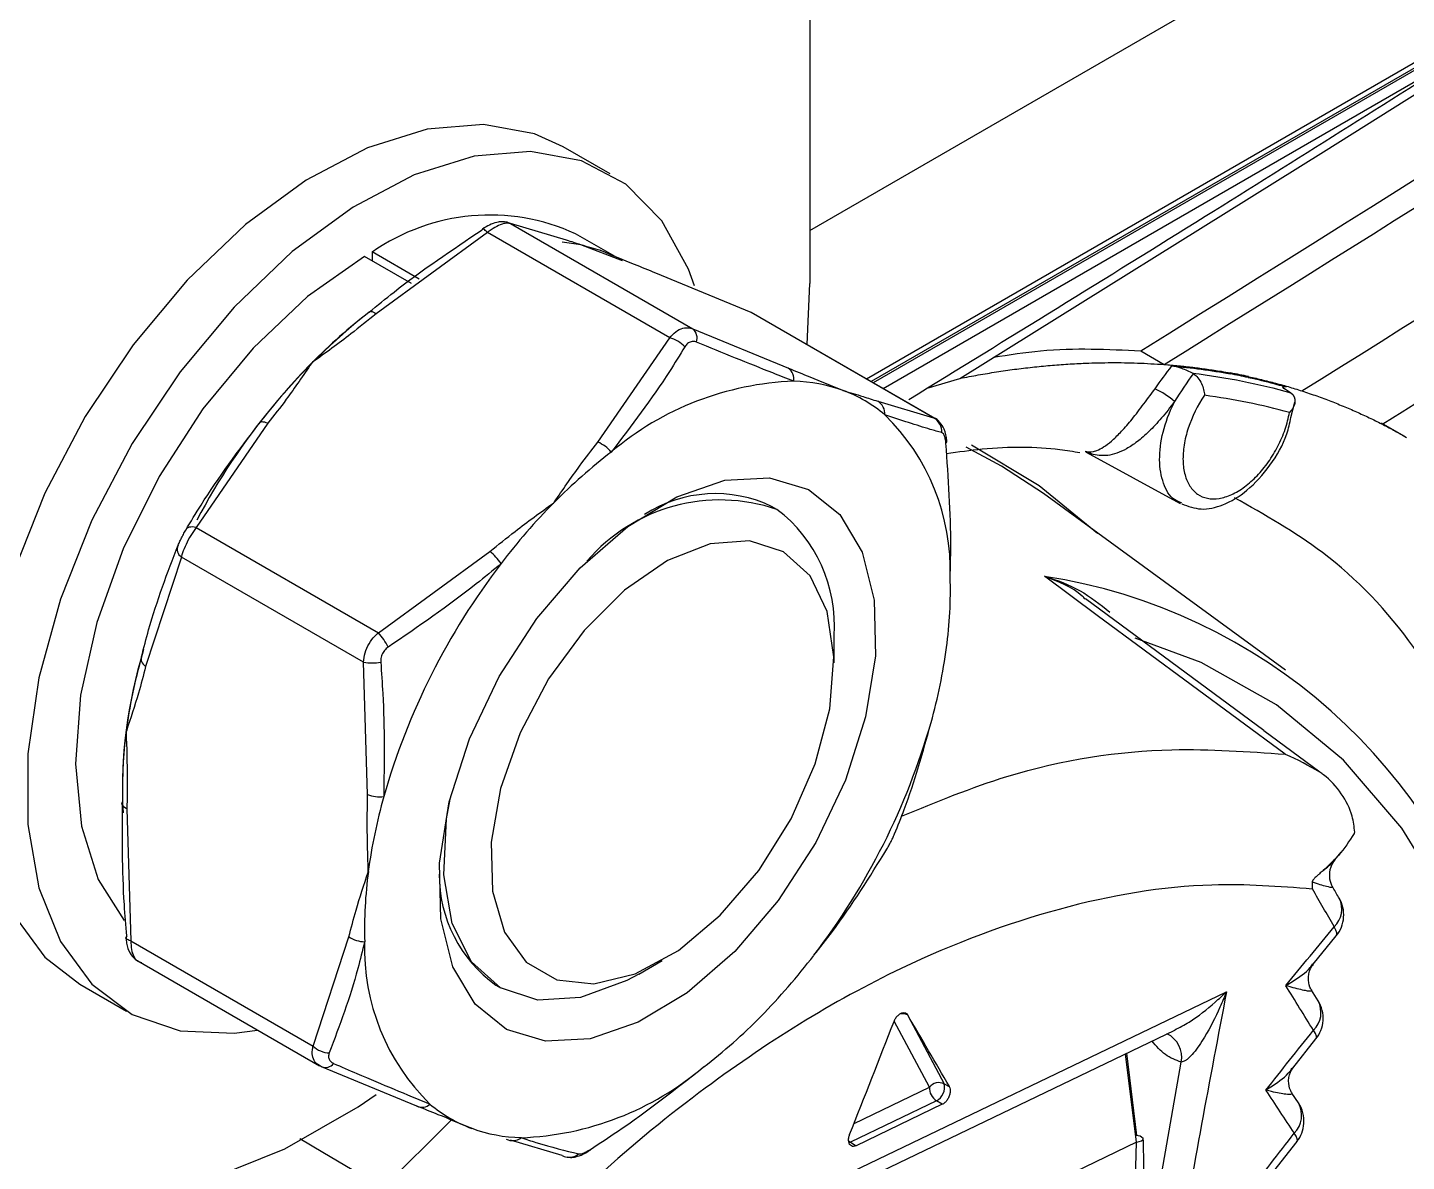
# Model space of a CAD drawing. Extents: x 14.8 to 109.8, y 1.6 to 86.6.
# Drawn here: x 78.928 to 80.176, y 67.106 to 68.132 of the extents above; entities that cross this region are included whole.
import ezdxf

# ---------------------------------------------------------------- set-up
doc = ezdxf.new("R2010")
doc.units = 0
doc.header["$MEASUREMENT"] = 0
doc.layers.add('OBJECT', color=7, linetype='CONTINUOUS')

msp = doc.modelspace()

# ---------------------------------------------------------------- linework, layer by layer
at = {"layer": 'OBJECT'}
for p, q in [((79.6361, 73.3097), (79.6361, 67.9001)), ((79.7024, 67.8053), (81.8002, 69.0163)), ((79.6361, 67.9482), (81.3992, 68.9661)), ((79.6873, 67.814), (81.5548, 68.8921)), ((81.5519, 68.8854), (79.6916, 67.8115)), ((81.5265, 68.8686), (79.6935, 67.8104)), ((79.4553, 67.9994), (79.4129, 68.0239)), ((79.4159, 67.9394), (79.3653, 67.9544)), ((79.3653, 67.9544), (79.5302, 67.8592)), ((79.3443, 67.9463), (79.2435, 67.8727)), ((79.5093, 67.8511), (79.3443, 67.9463)), ((79.4598, 67.9246), (79.424, 67.9452)), ((79.2755, 67.9001), (79.233, 67.9246)), ((79.2825, 67.9042), (79.2401, 67.9287)), ((79.2401, 67.9287), (79.2401, 67.9205)), ((79.5831, 67.874), (79.4967, 67.9096)), ((79.6336, 67.845), (79.6361, 67.9001)), ((79.7481, 67.7787), (79.5831, 67.874)), ((79.5849, 67.873), (79.5831, 67.874)), ((79.7494, 67.7781), (79.5849, 67.8731)), ((79.4443, 67.7567), (79.5093, 67.8511)), ((79.5302, 67.8592), (79.6167, 67.8235)), ((79.9356, 67.8392), (79.9568, 67.8269)), ((79.7424, 67.8056), (79.772, 67.8143)), ((80.0712, 67.8013), (80.0684, 67.803)), ((79.6975, 67.7937), (79.7481, 67.7787)), ((80.0715, 67.7789), (80.075, 67.7927)), ((79.1457, 67.7737), (79.0808, 67.6793)), ((79.7481, 67.7787), (79.7493, 67.7779)), ((80.1747, 67.7617), (80.1535, 67.7739)), ((79.8906, 67.7461), (79.8862, 67.7478)), ((79.8862, 67.7477), (79.9712, 67.7011)), ((79.6062, 67.6957), (79.602, 67.6982)), ((80.0665, 67.5502), (79.8476, 67.71)), ((79.0808, 67.6793), (79.2457, 67.5841)), ((79.0673, 67.6526), (79.035, 67.5537)), ((79.2323, 67.5574), (79.0673, 67.6526)), ((79.2457, 67.5841), (79.3466, 67.6577)), ((80.0469, 67.4956), (79.8855, 67.6147)), ((79.658, 67.5568), (79.658, 67.5813)), ((79.2358, 67.4378), (79.2323, 67.5574)), ((80.0977, 67.4579), (80.0469, 67.4955)), ((79.018, 67.4249), (79.0216, 67.3053)), ((80.1112, 67.3786), (80.117, 67.3855)), ((79.0216, 67.3053), (79.1866, 67.21)), ((79.1866, 67.21), (79.2189, 67.309)), ((80.0915, 67.2841), (80.1125, 67.3098)), ((79.0278, 67.2873), (79.1923, 67.1923)), ((79.4812, 67.2751), (79.5025, 67.2874)), ((78.9754, 67.2661), (79.0178, 67.2416)), ((79.352, 67.2652), (79.3562, 67.2627)), ((79.4201, 66.9744), (80.0132, 67.2593)), ((80.0962, 67.251), (80.0902, 67.2606)), ((79.7246, 67.2383), (79.7245, 67.2384)), ((79.7245, 67.2384), (79.7577, 67.176)), ((79.4503, 66.9766), (79.9664, 67.2245)), ((79.7443, 67.1729), (79.7125, 67.2326)), ((80.0732, 67.1902), (80.0941, 67.2165)), ((79.9317, 67.123), (79.9218, 67.203)), ((79.9228, 67.2036), (79.9316, 67.1292)), ((79.1941, 67.1914), (79.1924, 67.1925)), ((79.2805, 67.1558), (79.1941, 67.1914)), ((79.9342, 66.9781), (79.9723, 67.1955)), ((79.7577, 67.176), (79.7623, 67.1734)), ((79.6761, 67.1401), (79.7443, 67.1729)), ((80.0783, 67.1587), (80.0724, 67.1675)), ((79.7507, 67.1604), (79.673, 67.1231)), ((79.756, 67.1574), (79.678, 67.1199)), ((79.756, 67.1574), (79.7507, 67.1604)), ((79.2499, 67.0819), (79.3117, 67.1432)), ((79.4119, 67.111), (79.3653, 67.1248)), ((79.9317, 67.123), (79.4607, 66.8967)), ((79.673, 67.1231), (79.6715, 67.1226)), ((79.673, 67.1231), (79.678, 67.1199)), ((79.9275, 66.9747), (79.9317, 67.123)), ((80.056, 67.0968), (80.077, 67.1237))]:
    msp.add_line(p, q, dxfattribs=at)
at = {"layer": 'OBJECT', "flags": 128}
for points in [[(79.772, 67.8143), (80.1011, 68.0194), (80.4157, 68.2171)], [(79.4129, 68.0239), (79.387, 68.0356), (79.3407, 68.0442), (79.2897, 68.0399), (79.2357, 68.0229), (79.1803, 67.9938), (79.1253, 67.9535), (79.0725, 67.9033), (79.0237, 67.8447), (78.9803, 67.7798), (78.9439, 67.7105), (78.9154, 67.6391), (78.8959, 67.5679), (78.886, 67.4991), (78.886, 67.4351), (78.8959, 67.3778), (78.9154, 67.3291), (78.9439, 67.2905), (78.9754, 67.2661)], [(79.5316, 67.8981), (79.5262, 67.9132), (79.5021, 67.957), (79.4695, 67.99), (79.4294, 68.0111), (79.3832, 68.0197), (79.3322, 68.0154), (79.2781, 67.9984), (79.2227, 67.9693), (79.1677, 67.929), (79.115, 67.8788), (79.0661, 67.8202), (79.0228, 67.7553), (78.9863, 67.686), (78.9578, 67.6146), (78.9384, 67.5434), (78.9284, 67.4746), (78.9284, 67.4106), (78.9384, 67.3533), (78.9578, 67.3046), (78.9863, 67.266), (79.0228, 67.2388), (79.0661, 67.2239), (79.115, 67.2218), (79.1363, 67.2246)], [(79.3399, 67.9495), (79.3397, 67.9493), (79.3396, 67.9488)], [(79.3443, 67.9463), (79.3433, 67.9474), (79.3424, 67.9483), (79.3416, 67.949), (79.3409, 67.9494), (79.3403, 67.9496), (79.34, 67.9496), (79.3399, 67.9495)], [(79.3653, 67.9544), (79.3635, 67.9552), (79.3621, 67.9556)], [(79.4665, 67.9207), (79.4287, 67.9351), (79.4119, 67.9377)], [(79.233, 67.9246), (79.1816, 67.8883), (79.1322, 67.8418), (79.0869, 67.7868), (79.0472, 67.7255), (79.0147, 67.6602), (78.9907, 67.5934), (78.9761, 67.5276), (78.9714, 67.4654), (78.9768, 67.409), (78.9921, 67.3608), (79.0157, 67.3236)], [(79.2372, 67.8742), (79.2375, 67.8747), (79.2379, 67.875), (79.2385, 67.8751), (79.2392, 67.875), (79.2401, 67.8747), (79.2411, 67.8742), (79.2423, 67.8735), (79.2435, 67.8727)], [(79.1457, 67.7737), (79.1442, 67.7742), (79.1428, 67.7746), (79.1415, 67.7748), (79.1403, 67.7749), (79.1393, 67.7747), (79.1385, 67.7744), (79.1379, 67.7739), (79.1375, 67.7732)], [(79.8476, 67.71), (79.8097, 67.7348), (79.7776, 67.7521)], [(79.7824, 67.7541), (79.8438, 67.7175), (79.8965, 67.6742)], [(79.6834, 67.6571), (79.6943, 67.6137), (79.6954, 67.5632), (79.6866, 67.5079), (79.6683, 67.4507), (79.6415, 67.3944), (79.6075, 67.3419), (79.5681, 67.2958), (79.5251, 67.2584), (79.4808, 67.2316), (79.4373, 67.2167), (79.3969, 67.2145), (79.3616, 67.2251), (79.3331, 67.2479), (79.3129, 67.2818), (79.302, 67.3251), (79.301, 67.3757), (79.3098, 67.431), (79.3281, 67.4882), (79.3549, 67.5444), (79.3889, 67.5969), (79.4283, 67.643), (79.4713, 67.6804), (79.5156, 67.7072), (79.5591, 67.7221), (79.5995, 67.7244), (79.6348, 67.7138), (79.6633, 67.691), (79.6834, 67.6571)], [(79.0808, 67.6793), (79.079, 67.6797), (79.0773, 67.6799), (79.0758, 67.6798), (79.0745, 67.6796), (79.0733, 67.6792), (79.0724, 67.6786), (79.0717, 67.6779), (79.0713, 67.677)], [(79.6124, 67.6575), (79.5816, 67.6673), (79.5458, 67.6645), (79.5073, 67.6494), (79.4685, 67.6227), (79.4318, 67.5863), (79.3996, 67.5423), (79.3738, 67.4937), (79.3561, 67.4433), (79.3476, 67.3945), (79.3488, 67.3502), (79.3597, 67.3132), (79.3795, 67.2859), (79.4071, 67.27), (79.4407, 67.2665), (79.4781, 67.2755), (79.5171, 67.2966), (79.5551, 67.3284), (79.5899, 67.3689), (79.6191, 67.4156), (79.641, 67.4655), (79.6543, 67.5154), (79.6579, 67.5624), (79.6518, 67.6033), (79.6363, 67.6357), (79.6124, 67.6575)], [(80.0663, 67.4741), (79.8962, 67.5998), (79.8484, 67.6352)], [(79.973, 65.9292), (80.0165, 65.9997), (80.0818, 66.1179), (80.1397, 66.2391), (80.1894, 66.362), (80.2304, 66.4853), (80.2624, 66.6077), (80.2849, 66.7279), (80.2978, 66.8447), (80.3009, 66.9567), (80.2942, 67.0629), (80.2776, 67.162), (80.2515, 67.2531), (80.2161, 67.3351), (80.1718, 67.4072), (80.119, 67.4687), (80.0583, 67.5188), (79.9903, 67.5571), (79.9304, 67.5792)], [(79.0313, 67.5624), (79.0309, 67.5614), (79.0308, 67.5603), (79.0309, 67.5592), (79.0312, 67.5581), (79.0318, 67.557), (79.0327, 67.5558), (79.0337, 67.5548), (79.035, 67.5537)], [(79.018, 67.4249), (79.0167, 67.4255), (79.0156, 67.4262), (79.0147, 67.427), (79.0141, 67.4278), (79.0137, 67.4286), (79.0135, 67.4294), (79.0136, 67.4302), (79.014, 67.431)], [(79.4812, 67.2751), (79.4705, 67.2693), (79.4286, 67.254), (79.3898, 67.2517), (79.3562, 67.2627), (79.3299, 67.2863), (79.3124, 67.3211), (79.3048, 67.365), (79.3073, 67.4157), (79.3108, 67.4349)], [(78.7522, 67.3898), (78.7571, 67.3166), (78.7718, 67.2507), (78.796, 67.1937), (78.829, 67.1467), (78.8702, 67.1108), (78.9186, 67.0869), (78.9732, 67.0754), (79.0327, 67.0767), (79.0958, 67.0907), (79.1611, 67.117), (79.2272, 67.1551), (79.2436, 67.1664)], [(80.1125, 67.3098), (80.113, 67.3106), (80.113, 67.3125), (80.1122, 67.315), (80.1106, 67.3181)], [(79.0216, 67.3053), (79.0202, 67.3056), (79.0191, 67.3061), (79.0182, 67.3066), (79.0175, 67.3072), (79.0172, 67.3078), (79.0171, 67.3081)], [(79.7229, 67.2399), (79.7234, 67.2396), (79.7245, 67.2384)], [(80.0941, 67.2165), (80.0945, 67.2172), (80.0945, 67.219), (80.0936, 67.2214), (80.0919, 67.2244)], [(79.1744, 67.1264), (79.1953, 67.114), (79.2499, 67.0819)], [(79.6712, 67.1244), (79.6716, 67.124), (79.673, 67.1231)], [(79.9317, 67.123), (79.9343, 67.1236), (79.9363, 67.1244), (79.9374, 67.1252), (79.9378, 67.1261), (79.9377, 67.1266)], [(80.077, 67.1237), (80.0773, 67.1244), (80.0772, 67.1261), (80.0763, 67.1284), (80.0745, 67.1312)], [(79.4373, 67.1159), (79.4375, 67.1161), (79.4375, 67.1166)], [(79.4119, 67.111), (79.4137, 67.1102), (79.415, 67.1098)]]:
    msp.add_lwpolyline(points, dxfattribs=at)
at = {"layer": 'OBJECT'}
for centre, radius, start, end in [((27.6591, 151.7251), 98.8633, 301.937203, 303.593615), ((27.7259, 151.5202), 98.7405, 302.021236, 303.592446), ((27.2718, 152.3122), 99.5448, 301.941009, 303.085128), ((79.3466, 67.7759), 0.1862, 65.4152, 124.8681), ((79.6005, 67.4148), 0.5857, 128.339, 152.3992), ((79.5363, 67.4836), 0.4919, 127.4431, 135.4979), ((79.5019, 67.8229), 0.0291, 43.5536, 75.2319), ((79.5225, 67.8505), 0.0116, 343.1317, 48.4616), ((79.6014, 67.4189), 0.5838, 135.4488, 142.6341), ((79.6095, 67.8136), 0.0122, 351.101, 54.2175), ((79.6315, 67.541), 0.2709, 92.0878, 130.268), ((79.6183, 67.671), 0.1407, 70.0528, 88.6341), ((79.9092, 67.2431), 0.5861, 77.7938, 79.4082), ((79.1352, 68.1957), 0.9749, 337.0153, 337.0745), ((79.6228, 67.6853), 0.1258, 49.7464, 69.7781), ((79.92, 67.7422), 0.0689, 47.9475, 65.6143), ((79.6904, 67.782), 0.0137, 357.1145, 58.711), ((79.5667, 67.6407), 0.1965, 358.1795, 45.6678), ((79.7409, 67.766), 0.0146, 356.6687, 60.5524), ((79.4302, 67.7252), 0.0345, 40.5961, 65.8594), ((79.758, 67.7573), 0.00204, 308.6005, 0.1111), ((79.8829, 67.735), 0.0135, 55.0175, 79.9966), ((79.7555, 67.3571), 0.4919, 127.4431, 135.4979), ((79.8206, 67.2924), 0.5838, 135.4488, 142.6341), ((79.5548, 67.5455), 0.1588, 71.1028, 139.3045), ((79.5506, 67.5924), 0.1176, 64.093, 122.9657), ((79.5268, 67.5909), 0.1316, 355.8274, 52.8542), ((79.0723, 67.6597), 0.00868, 155.1357, 234.8814), ((79.3151, 67.6189), 0.05, 33.7923, 51.0127), ((79.8567, 67.2628), 0.6304, 142.4879, 164.0662), ((79.3771, 67.6226), 0.3862, 352.293, 1.7592), ((79.7718, 67.1353), 0.5057, 15.3874, 81.2871), ((79.1859, 67.5336), 0.0783, 28.6681, 40.192), ((79.4367, 67.4429), 0.4227, 162.6666, 182.9438), ((79.5074, 67.4288), 0.4945, 164.3287, 172.356), ((79.2698, 67.6366), 0.4944, 344.3284, 352.3562), ((79.2396, 67.5987), 0.0419, 259.8838, 281.1818), ((79.1396, 67.6761), 0.6304, 322.4879, 344.0662), ((79.4001, 67.4428), 0.3862, 172.293, 181.7592), ((79.2472, 67.4679), 0.0322, 249.267, 275.8535), ((79.7266, 67.3023), 0.4945, 164.3287, 172.356), ((79.6193, 67.3163), 0.3862, 172.293, 181.7592), ((79.4239, 67.3653), 0.1233, 179.7869, 234.3162), ((80.0956, 67.3341), 0.0219, 313.0903, 26.3161), ((80.0893, 67.3288), 0.03, 356.0093, 30.0804), ((80.0893, 67.3288), 0.03, 320.7215, 356.0093), ((79.0192, 67.3081), 0.00206, 128.7205, 178.6547), ((79.2335, 67.3302), 0.0257, 235.4168, 269.4163), ((79.4296, 67.2982), 0.1965, 178.1794, 225.6678), ((79.1757, 67.6465), 0.5838, 315.4489, 322.6341), ((80.0763, 67.2405), 0.0224, 314.0559, 27.8992), ((80.0707, 67.2352), 0.03, 356.0093, 31.7504), ((79.2409, 67.5818), 0.492, 307.4432, 315.4978), ((79.7201, 67.2294), 0.00994, 63.9432, 105.2951), ((80.0707, 67.2352), 0.03, 321.4527, 356.0093), ((79.949, 67.1999), 0.0237, 349.2924, 64.3488), ((79.2023, 67.2269), 0.0231, 226.959, 267.2616), ((79.1977, 67.1997), 0.00902, 245.9147, 324.0806), ((79.3649, 67.3979), 0.2709, 272.0878, 310.268), ((79.7531, 67.1655), 0.0115, 66.5616, 140.0708), ((79.7439, 67.1728), 0.0141, 298.6564, 13.2084), ((79.7587, 67.1724), 0.0144, 177.8605, 236.0919), ((79.2852, 67.1649), 0.0102, 242.8929, 314.6085), ((79.3736, 67.2536), 0.1258, 229.7463, 249.7781), ((80.0583, 67.1474), 0.0229, 314.9917, 29.5193), ((80.0533, 67.1421), 0.03, 356.0093, 33.4792), ((80.0533, 67.1421), 0.03, 322.1655, 356.0093), ((79.3781, 67.2679), 0.1407, 250.0528, 268.6342), ((79.3671, 67.1368), 0.0123, 241.9333, 308.3243), ((79.9313, 67.1201), 0.00909, 44.9595, 88.2253), ((79.4182, 67.1232), 0.0138, 256.5237, 308.9017)]:
    msp.add_arc(centre, radius, start, end, dxfattribs=at)
for centre, major_axis, ratio, start_param, end_param in [((69.5561, 74.2374), (-12.1152, 13.2296), 0.237058, 3.962144, 3.965074), ((68.7138, 73.8328), (20.8586, 23.8524), 0.407468, 4.792301, 4.794481), ((69.5376, 74.2285), (-12.3609, 13.1143), 0.21893, 3.958449, 3.961984), ((67.7439, 73.3669), (13.282, -12.6005), 0.292692, 0.78261, 0.788177), ((67.2652, 73.1369), (5.9848, 18.8791), 0.692277, 4.612406, 4.617973), ((68.7914, 73.8701), (19.8414, 23.4085), 0.422079, 4.783097, 4.78536), ((69.518, 74.2191), (-12.6132, 12.9966), 0.200489, 3.95532, 3.958804), ((68.8626, 73.9043), (18.8852, 23.0018), 0.436449, 4.773252, 4.775595)]:
    msp.add_ellipse(centre, major_axis=major_axis, ratio=ratio, start_param=start_param, end_param=end_param, dxfattribs=at)
for points in [[(80.1548, 67.7732), (80.8922, 68.2356), (81.6179, 68.704), (82.332, 69.1784)], [(79.9485, 67.805), (79.9535, 67.8119), (79.9586, 67.8189), (79.9637, 67.8256)], [(79.9833, 67.8187), (79.9773, 67.8107), (79.9715, 67.8021), (79.9662, 67.7934)], [(79.9826, 67.8191), (79.9829, 67.819), (79.9831, 67.8188), (79.9833, 67.8187)], [(79.9826, 67.8191), (80.0131, 67.8153), (80.0427, 67.8094), (80.0713, 67.8013)], [(80.0166, 67.8185), (80.0167, 67.8187), (80.0168, 67.8189), (80.0169, 67.8192)], [(80.0327, 67.815), (80.0273, 67.8162), (80.022, 67.8174), (80.0166, 67.8185)], [(80.0702, 67.7835), (80.0453, 67.7903), (80.0196, 67.7955), (79.9933, 67.799)], [(80.0713, 67.8013), (80.0712, 67.8013), (80.0712, 67.8013), (80.0712, 67.8013)]]:
    msp.add_open_spline(points, degree=3, dxfattribs=at)
for points, knots in [([(79.7258, 67.7953), (79.8153, 67.8504), (79.9876, 67.9565), (80.1577, 68.0638), (80.2395, 68.1153)], [0, 0, 0, 0, 0.51958, 1, 1, 1, 1]), ([(79.2372, 67.8742), (79.2447, 67.8803), (79.277, 67.9069), (79.3124, 67.9306), (79.3396, 67.9488)], [0, 0, 0, 0, 0.2307856, 1, 1, 1, 1]), ([(79.3621, 67.9556), (79.3606, 67.9558), (79.3573, 67.9564), (79.352, 67.9555), (79.3463, 67.9535), (79.342, 67.9508), (79.3399, 67.9495)], [0, 0, 0, 0, 0.193262, 0.406858, 0.713893, 1, 1, 1, 1]), ([(79.3653, 67.9544), (79.3637, 67.9546), (79.3607, 67.9551), (79.3545, 67.953), (79.3488, 67.9497), (79.3454, 67.9471), (79.3443, 67.9463)], [0, 0, 0, 0, 0.28698, 0.578766, 0.858868, 1, 1, 1, 1]), ([(79.4471, 67.9298), (79.447, 67.9299), (79.4411, 67.9316), (79.4313, 67.9344), (79.4203, 67.938), (79.4159, 67.9394)], [0, 0, 0, 0, 0.010036, 0.599893, 1, 1, 1, 1]), ([(79.4967, 67.9096), (79.4903, 67.9122), (79.4744, 67.9185), (79.4574, 67.9256), (79.4472, 67.9298), (79.4471, 67.9298)], [0, 0, 0, 0, 0.4001067, 0.989964, 1, 1, 1, 1]), ([(79.2435, 67.8727), (79.2359, 67.8666), (79.2173, 67.8515), (79.1975, 67.8372), (79.1856, 67.8286), (79.1854, 67.8285)], [0, 0, 0, 0, 0.400105, 0.989964, 1, 1, 1, 1]), ([(79.5093, 67.8511), (79.5111, 67.853), (79.5147, 67.8571), (79.5211, 67.86), (79.5264, 67.8604), (79.5293, 67.8595), (79.5302, 67.8592)], [0, 0, 0, 0, 0.286988, 0.57877, 0.858875, 1, 1, 1, 1]), ([(79.5336, 67.8471), (79.5331, 67.8473), (79.5314, 67.8478), (79.5286, 67.8477), (79.5253, 67.8462), (79.5238, 67.844), (79.523, 67.843)], [0, 0, 0, 0, 0.142536, 0.421891, 0.711623, 1, 1, 1, 1]), ([(79.523, 67.843), (79.5184, 67.8355), (79.4986, 67.803), (79.4747, 67.7717), (79.4564, 67.7477)], [0, 0, 0, 0, 0.230776, 1, 1, 1, 1]), ([(79.6216, 67.8117), (79.6153, 67.8142), (79.5879, 67.8249), (79.5572, 67.8374), (79.5336, 67.8471)], [0, 0, 0, 0, 0.230785, 1, 1, 1, 1]), ([(79.8023, 67.8335), (79.8166, 67.8357), (79.8627, 67.8429), (79.9058, 67.8407), (79.9356, 67.8392)], [0, 0, 0, 0, 0.309584, 1, 1, 1, 1]), ([(79.1854, 67.8285), (79.1853, 67.8283), (79.1777, 67.8172), (79.1651, 67.7987), (79.1513, 67.7809), (79.1457, 67.7737)], [0, 0, 0, 0, 0.0100393, 0.5998966, 1, 1, 1, 1]), ([(79.6167, 67.8235), (79.6231, 67.8209), (79.6389, 67.8146), (79.6559, 67.8076), (79.6661, 67.8034), (79.6663, 67.8033)], [0, 0, 0, 0, 0.400107, 0.989963, 1, 1, 1, 1]), ([(79.772, 67.8143), (79.7775, 67.8154), (79.7885, 67.8175), (79.805, 67.8202), (79.8213, 67.8226), (79.8375, 67.8245), (79.8537, 67.8261), (79.8697, 67.8273), (79.8881, 67.8283), (79.9092, 67.8287), (79.9329, 67.8284), (79.9488, 67.8274), (79.9568, 67.8269)], [0, 0, 0, 0, 0.086138, 0.172267, 0.258411, 0.344593, 0.430835, 0.517162, 0.603595, 0.731178, 0.863282, 1, 1, 1, 1]), ([(79.9568, 67.8269), (79.9611, 67.8266), (79.9699, 67.8258), (79.9828, 67.8244), (79.9956, 67.8227), (80.007, 67.821), (80.014, 67.8197), (80.0169, 67.8192)], [0, 0, 0, 0, 0.2132756, 0.4266167, 0.640066, 0.8536658, 1, 1, 1, 1]), ([(79.9637, 67.8256), (79.9726, 67.8247), (79.9815, 67.8238), (79.9992, 67.8214), (80.0079, 67.82), (80.0166, 67.8185)], [0, 0, 0, 0, 0.5, 0.5, 1, 1, 1, 1]), ([(79.9637, 67.8256), (79.9659, 67.8254), (79.9689, 67.8247), (79.9758, 67.8224), (79.9796, 67.8208), (79.9826, 67.8191)], [0, 0, 0, 0, 0.5, 0.5, 1, 1, 1, 1]), ([(79.9833, 67.8187), (79.9862, 67.8167), (79.9888, 67.8133), (79.9922, 67.806), (79.9931, 67.8022), (79.9933, 67.799)], [0, 0, 0, 0, 0.5, 0.5, 1, 1, 1, 1]), ([(80.0169, 67.8192), (80.0213, 67.8183), (80.0301, 67.8166), (80.0432, 67.8137), (80.0561, 67.8104), (80.0689, 67.8069), (80.0773, 67.8043), (80.0814, 67.803)], [0, 0, 0, 0, 0.200164, 0.400202, 0.600157, 0.800075, 1, 1, 1, 1]), ([(80.0328, 67.8152), (80.034, 67.815), (80.0428, 67.8131), (80.0543, 67.8101), (80.0645, 67.8074), (80.0673, 67.8066)], [0, 0, 0, 0, 0.103139, 0.753649, 1, 1, 1, 1]), ([(79.6663, 67.8033), (79.6664, 67.8033), (79.6723, 67.8015), (79.682, 67.7987), (79.693, 67.7951), (79.6975, 67.7937)], [0, 0, 0, 0, 0.010037, 0.599893, 1, 1, 1, 1]), ([(79.8852, 67.7483), (79.8886, 67.7474), (79.8919, 67.7476), (79.8977, 67.7498), (79.8998, 67.7509), (79.9042, 67.7537), (79.9066, 67.7555), (79.9116, 67.7598), (79.9143, 67.7624), (79.9201, 67.7685), (79.9232, 67.7721), (79.9298, 67.78), (79.9333, 67.7845), (79.9407, 67.7943), (79.9445, 67.7995), (79.9485, 67.805)], [0, 0, 0, 0, 0.25, 0.25, 0.375, 0.375, 0.5, 0.5, 0.625, 0.625, 0.75, 0.75, 0.875, 0.875, 1, 1, 1, 1]), ([(79.9933, 67.799), (79.987, 67.7898), (79.982, 67.7795), (79.9769, 67.7642), (79.9756, 67.759), (79.9741, 67.749), (79.9737, 67.7442), (79.974, 67.7351), (79.9746, 67.7309), (79.9767, 67.7232), (79.9782, 67.7197), (79.982, 67.7139), (79.9843, 67.7114), (79.9897, 67.7077), (79.9927, 67.7065), (79.9992, 67.7052), (80.0028, 67.7051), (80.0102, 67.7063), (80.014, 67.7075), (80.0218, 67.711), (80.0258, 67.7134), (80.0334, 67.7191), (80.0373, 67.7224), (80.0445, 67.7301), (80.0479, 67.7342), (80.0543, 67.7432), (80.0572, 67.7481), (80.0623, 67.7579), (80.0645, 67.7631), (80.068, 67.7734), (80.0693, 67.7785), (80.0702, 67.7835)], [0, 0, 0, 0, 0.125, 0.125, 0.1875, 0.1875, 0.25, 0.25, 0.3125, 0.3125, 0.375, 0.375, 0.4375, 0.4375, 0.5, 0.5, 0.5625, 0.5625, 0.625, 0.625, 0.6875, 0.6875, 0.75, 0.75, 0.8125, 0.8125, 0.875, 0.875, 0.9375, 0.9375, 1, 1, 1, 1]), ([(80.0684, 67.803), (80.0656, 67.8047), (80.0641, 67.806), (80.0639, 67.8072), (80.0652, 67.8072), (80.0673, 67.8066)], [0, 0, 0, 0, 0.5, 0.5, 1, 1, 1, 1]), ([(80.0713, 67.8013), (80.0742, 67.7995), (80.0755, 67.7963), (80.0748, 67.7897), (80.0729, 67.7863), (80.0702, 67.7835)], [0, 0, 0, 0, 0.5, 0.5, 1, 1, 1, 1]), ([(80.0814, 67.803), (80.0859, 67.8015), (80.0948, 67.7985), (80.1077, 67.7937), (80.1201, 67.7887), (80.1322, 67.7835), (80.1437, 67.7781), (80.1549, 67.7726), (80.1656, 67.7669), (80.1726, 67.7629), (80.176, 67.7609)], [0, 0, 0, 0, 0.135067, 0.267201, 0.396434, 0.522797, 0.646314, 0.767009, 0.884899, 1, 1, 1, 1]), ([(79.9662, 67.7934), (79.9622, 67.788), (79.9583, 67.7831), (79.9505, 67.774), (79.9467, 67.7699), (79.9394, 67.7628), (79.9359, 67.7597), (79.9291, 67.7545), (79.9259, 67.7524), (79.9197, 67.7489), (79.9167, 67.7476), (79.911, 67.7456), (79.9083, 67.745), (79.9004, 67.744), (79.8955, 67.7445), (79.8906, 67.7461)], [0, 0, 0, 0, 0.125, 0.125, 0.25, 0.25, 0.375, 0.375, 0.5, 0.5, 0.625, 0.625, 0.75, 0.75, 1, 1, 1, 1]), ([(79.9728, 67.7015), (79.9704, 67.7024), (79.9629, 67.7052), (79.9553, 67.7188), (79.9515, 67.7399), (79.9548, 67.7656), (79.9615, 67.7839), (79.9659, 67.7929), (79.9662, 67.7934)], [0, 0, 0, 0, 0.1003578, 0.32195, 0.5435722, 0.7652087, 0.986835, 1, 1, 1, 1]), ([(79.0713, 67.677), (79.0758, 67.6846), (79.0955, 67.7174), (79.1192, 67.749), (79.1375, 67.7732)], [0, 0, 0, 0, 0.230777, 1, 1, 1, 1]), ([(79.7555, 67.7652), (79.7521, 67.7662), (79.7373, 67.7703), (79.7185, 67.7765), (79.7041, 67.7813)], [0, 0, 0, 0, 0.230778, 1, 1, 1, 1]), ([(79.76, 67.7573), (79.76, 67.7575), (79.7599, 67.7615), (79.7584, 67.7677), (79.7542, 67.7746), (79.75, 67.7784), (79.7472, 67.779), (79.7466, 67.7792)], [0, 0, 0, 0, 0.020654, 0.415127, 0.700606, 0.933835, 1, 1, 1, 1]), ([(79.9728, 67.7007), (79.9785, 67.6986), (79.9903, 67.6943), (80.0111, 67.6992), (80.0328, 67.7122), (80.0532, 67.7348), (80.0673, 67.759), (80.0705, 67.7739), (80.0715, 67.7789)], [0, 0, 0, 0, 0.149072, 0.30926, 0.493539, 0.695979, 0.898676, 1, 1, 1, 1]), ([(79.7593, 67.7557), (79.7592, 67.7564), (79.759, 67.7586), (79.7583, 67.7616), (79.757, 67.7643), (79.756, 67.7649), (79.7555, 67.7652)], [0, 0, 0, 0, 0.1425404, 0.4218971, 0.7116265, 1, 1, 1, 1]), ([(79.4046, 67.7019), (79.4047, 67.7021), (79.4123, 67.7132), (79.4249, 67.7317), (79.4387, 67.7495), (79.4443, 67.7567)], [0, 0, 0, 0, 0.010037, 0.599895, 1, 1, 1, 1]), ([(79.7631, 67.6345), (79.7634, 67.6436), (79.7644, 67.6833), (79.7615, 67.7242), (79.7593, 67.7557)], [0, 0, 0, 0, 0.230784, 1, 1, 1, 1]), ([(79.7597, 67.7464), (79.7706, 67.7479), (79.8069, 67.7529), (79.8474, 67.7528), (79.8746, 67.7482), (79.8806, 67.7472)], [0, 0, 0, 0, 0.24833, 0.832121, 1, 1, 1, 1]), ([(79.3466, 67.6577), (79.3541, 67.6638), (79.3727, 67.6789), (79.3926, 67.6932), (79.4044, 67.7018), (79.4046, 67.7019)], [0, 0, 0, 0, 0.400104, 0.98996, 1, 1, 1, 1]), ([(80.2446, 67.463), (80.2252, 67.5004), (80.1861, 67.576), (80.1088, 67.6564), (80.0477, 67.6909), (80.0205, 67.7063)], [0, 0, 0, 0, 0.351546, 0.710759, 1, 1, 1, 1]), ([(79.0644, 67.6634), (79.0647, 67.664), (79.0654, 67.6657), (79.067, 67.669), (79.0691, 67.6732), (79.0706, 67.6757), (79.0713, 67.677)], [0, 0, 0, 0, 0.142536, 0.421895, 0.711625, 1, 1, 1, 1]), ([(79.0808, 67.6793), (79.0791, 67.677), (79.0757, 67.6724), (79.0714, 67.6642), (79.0687, 67.6575), (79.0677, 67.6539), (79.0673, 67.6526)], [0, 0, 0, 0, 0.286984, 0.578772, 0.858875, 1, 1, 1, 1]), ([(79.0313, 67.5624), (79.0334, 67.5706), (79.0423, 67.6059), (79.0548, 67.6384), (79.0644, 67.6634)], [0, 0, 0, 0, 0.230784, 1, 1, 1, 1]), ([(79.3567, 67.6467), (79.3492, 67.6405), (79.317, 67.6138), (79.2817, 67.5897), (79.2546, 67.5711)], [0, 0, 0, 0, 0.230785, 1, 1, 1, 1]), ([(79.8854, 67.6145), (79.8845, 67.6155), (79.875, 67.6249), (79.8608, 67.6305), (79.8486, 67.6351), (79.8484, 67.6352)], [0, 0, 0, 0, 0.096587, 0.9896, 1, 1, 1, 1]), ([(79.8484, 67.6352), (79.8486, 67.6351), (79.8598, 67.6319), (79.8819, 67.6233), (79.8989, 67.6098), (79.9075, 67.6029)], [0, 0, 0, 0, 0.005866, 0.492746, 1, 1, 1, 1]), ([(79.2323, 67.5574), (79.2325, 67.5602), (79.2331, 67.5659), (79.2368, 67.5743), (79.2414, 67.5803), (79.2446, 67.5832), (79.2457, 67.5841)], [0, 0, 0, 0, 0.286981, 0.578764, 0.858864, 1, 1, 1, 1]), ([(79.2546, 67.5711), (79.254, 67.5707), (79.2522, 67.5694), (79.2497, 67.5664), (79.2478, 67.5621), (79.2478, 67.5591), (79.2478, 67.5575)], [0, 0, 0, 0, 0.142535, 0.421894, 0.71162, 1, 1, 1, 1]), ([(79.035, 67.5537), (79.0329, 67.5456), (79.0277, 67.5256), (79.0212, 67.5064), (79.0174, 67.4948), (79.0173, 67.4946)], [0, 0, 0, 0, 0.4001051, 0.9899633, 1, 1, 1, 1]), ([(79.2478, 67.5575), (79.2484, 67.548), (79.2514, 67.5069), (79.2509, 67.4667), (79.2505, 67.4359)], [0, 0, 0, 0, 0.230777, 1, 1, 1, 1]), ([(79.7128, 67.402), (79.7158, 67.4094), (79.7287, 67.4414), (79.7384, 67.4762), (79.7459, 67.503)], [0, 0, 0, 0, 0.2307773, 1, 1, 1, 1]), ([(79.0173, 67.4946), (79.0173, 67.4944), (79.0178, 67.4803), (79.0186, 67.4569), (79.0182, 67.4341), (79.018, 67.4249)], [0, 0, 0, 0, 0.010037, 0.599894, 1, 1, 1, 1]), ([(79.7191, 67.4182), (79.751, 67.4312), (79.8345, 67.4653), (79.9519, 67.4824), (80.0325, 67.4766), (80.0663, 67.4741)], [0, 0, 0, 0, 0.263498, 0.690973, 1, 1, 1, 1]), ([(80.0977, 67.4579), (80.0876, 67.4637), (80.0774, 67.4695), (80.0664, 67.4741), (80.0663, 67.4741)], [0, 0, 0, 0, 0.986936, 1, 1, 1, 1]), ([(80.1292, 67.4037), (80.1287, 67.4085), (80.1274, 67.4207), (80.1178, 67.439), (80.1063, 67.452), (80.0988, 67.4571), (80.0977, 67.4579)], [0, 0, 0, 0, 0.2306, 0.57962, 0.936639, 1, 1, 1, 1]), ([(79.2365, 67.3681), (79.2365, 67.3683), (79.2361, 67.3823), (79.2353, 67.4058), (79.2357, 67.4286), (79.2358, 67.4378)], [0, 0, 0, 0, 0.0100375, 0.5998946, 1, 1, 1, 1]), ([(79.0179, 67.3097), (79.0171, 67.3192), (79.0137, 67.3602), (79.0139, 67.4002), (79.014, 67.431)], [0, 0, 0, 0, 0.230777, 1, 1, 1, 1]), ([(79.7059, 67.3884), (79.7063, 67.389), (79.7073, 67.3908), (79.7091, 67.3942), (79.7112, 67.3984), (79.7122, 67.4008), (79.7128, 67.402)], [0, 0, 0, 0, 0.1425357, 0.4218928, 0.7116209, 1, 1, 1, 1]), ([(80.1286, 67.4024), (80.1243, 67.3956), (80.1167, 67.3837), (80.1054, 67.3734), (80.1006, 67.3689)], [0, 0, 0, 0, 0.567743, 1, 1, 1, 1]), ([(80.1292, 67.4037), (80.1291, 67.4035), (80.1289, 67.4031), (80.1287, 67.4027), (80.1286, 67.4024)], [0, 0, 0, 0, 0.348171, 1, 1, 1, 1]), ([(79.6397, 67.2922), (79.6454, 67.2994), (79.67, 67.3305), (79.6903, 67.3633), (79.7059, 67.3884)], [0, 0, 0, 0, 0.230785, 1, 1, 1, 1]), ([(80.1006, 67.3689), (80.1033, 67.371), (80.1076, 67.3742), (80.1101, 67.3778), (80.111, 67.379)], [0, 0, 0, 0, 0.658747, 1, 1, 1, 1]), ([(80.1093, 67.3542), (80.1093, 67.3542), (80.1082, 67.3556), (80.106, 67.3621), (80.107, 67.3724), (80.1101, 67.3767), (80.1115, 67.3787)], [0, 0, 0, 0, 0.005993, 0.292974, 0.686387, 1, 1, 1, 1]), ([(79.2189, 67.309), (79.221, 67.317), (79.2262, 67.337), (79.2327, 67.3563), (79.2365, 67.3679), (79.2365, 67.3681)], [0, 0, 0, 0, 0.400106, 0.989963, 1, 1, 1, 1]), ([(80.1006, 67.3689), (80.0994, 67.368), (80.0976, 67.3663), (80.0952, 67.3642), (80.0936, 67.3627), (80.0924, 67.3615), (80.0916, 67.3606), (80.091, 67.3597), (80.0908, 67.3591), (80.0907, 67.3587), (80.0907, 67.3584), (80.0907, 67.3584)], [0, 0, 0, 0, 0.3208813, 0.5354916, 0.6799457, 0.778383, 0.8732738, 0.9194569, 0.9562926, 0.9934271, 1, 1, 1, 1]), ([(80.0908, 67.3522), (80.0609, 67.3545), (79.9876, 67.36), (79.8623, 67.3387), (79.736, 67.2919), (79.6266, 67.2319), (79.5325, 67.1674), (79.4374, 67.0891), (79.3754, 67.0255), (79.3443, 66.9936)], [0, 0, 0, 0, 0.1285375, 0.3143104, 0.5000792, 0.6193243, 0.7385697, 0.869284, 1, 1, 1, 1]), ([(80.0907, 67.3584), (80.0908, 67.3565), (80.0909, 67.3544), (80.0908, 67.3524), (80.0908, 67.3522)], [0, 0, 0, 0, 0.908981, 1, 1, 1, 1]), ([(80.1091, 67.3541), (80.1091, 67.3539), (80.1092, 67.3532), (80.1032, 67.3545), (80.096, 67.3567), (80.0909, 67.3584), (80.0907, 67.3584)], [0, 0, 0, 0, 0.156431, 0.49386, 0.98761, 1, 1, 1, 1]), ([(80.1153, 67.3438), (80.1134, 67.3469), (80.1114, 67.3504), (80.1094, 67.3538), (80.1093, 67.3541)], [0, 0, 0, 0, 0.915021, 1, 1, 1, 1]), ([(79.0173, 67.3082), (79.0174, 67.3064), (79.0178, 67.3013), (79.0201, 67.2946), (79.0251, 67.2888), (79.0291, 67.286), (79.0314, 67.2858), (79.0315, 67.2857)], [0, 0, 0, 0, 0.1735398, 0.5212607, 0.7682372, 0.9859981, 1, 1, 1, 1]), ([(79.0216, 67.3053), (79.0217, 67.3026), (79.0219, 67.2971), (79.024, 67.2911), (79.0262, 67.2881), (79.0276, 67.2874), (79.0278, 67.2873)], [0, 0, 0, 0, 0.317097, 0.639498, 0.948989, 1, 1, 1, 1]), ([(79.2332, 67.3044), (79.2312, 67.2963), (79.2226, 67.261), (79.2105, 67.2287), (79.2012, 67.2039)], [0, 0, 0, 0, 0.230784, 1, 1, 1, 1]), ([(80.067, 67.2647), (80.067, 67.2648), (80.069, 67.266), (80.0772, 67.2711), (80.0863, 67.2774), (80.0905, 67.2833), (80.0912, 67.2844)], [0, 0, 0, 0, 0.007328, 0.201795, 0.849845, 1, 1, 1, 1]), ([(80.0903, 67.2606), (80.09, 67.261), (80.0887, 67.263), (80.0865, 67.2704), (80.0885, 67.2799), (80.0909, 67.2829), (80.0918, 67.284)], [0, 0, 0, 0, 0.080653, 0.382905, 0.773126, 1, 1, 1, 1]), ([(80.0902, 67.2605), (80.0902, 67.2602), (80.0903, 67.2593), (80.0841, 67.2602), (80.0755, 67.2623), (80.0687, 67.2642), (80.067, 67.2647), (80.067, 67.2647)], [0, 0, 0, 0, 0.15556, 0.444621, 0.868134, 0.995211, 1, 1, 1, 1]), ([(80.0132, 67.2593), (79.998, 67.1793), (79.9677, 67.0194), (79.9326, 66.7836), (79.9088, 66.5962), (79.9, 66.4898), (79.8975, 66.4588)], [0, 0, 0, 0, 0.2914075, 0.5828137, 0.8787105, 1, 1, 1, 1]), ([(79.9642, 65.9038), (79.9703, 65.9127), (80.0006, 65.9569), (80.0496, 66.0411), (80.1101, 66.1552), (80.1631, 66.2721), (80.2089, 66.3902), (80.2468, 66.5086), (80.2764, 66.6261), (80.2975, 66.7417), (80.3098, 66.8543), (80.3132, 66.963), (80.3078, 67.0669), (80.2925, 67.164), (80.2782, 67.2287), (80.2665, 67.2585), (80.2656, 67.2606)], [0, 0, 0, 0, 0.020366, 0.101345, 0.182324, 0.263311, 0.344315, 0.425347, 0.506415, 0.587529, 0.668696, 0.749919, 0.831191, 0.912492, 0.993757, 1, 1, 1, 1]), ([(79.9663, 67.2247), (79.9707, 67.227), (79.9842, 67.234), (79.9993, 67.2464), (80.0098, 67.256), (80.0131, 67.2593), (80.0132, 67.2593)], [0, 0, 0, 0, 0.2444637, 0.7517415, 0.9953809, 1, 1, 1, 1]), ([(80.0132, 67.2593), (80.0131, 67.2592), (80.0113, 67.2545), (80.0053, 67.2403), (79.9958, 67.2214), (79.9854, 67.2058), (79.979, 67.1991), (79.9752, 67.1963), (79.9734, 67.1958), (79.9723, 67.1955)], [0, 0, 0, 0, 0.003775, 0.18861, 0.573777, 0.798192, 0.910515, 0.94568, 1, 1, 1, 1]), ([(79.7124, 67.2324), (79.7128, 67.2335), (79.7138, 67.2355), (79.7159, 67.238), (79.7183, 67.2398), (79.7207, 67.2405), (79.7228, 67.2402), (79.724, 67.2392), (79.7245, 67.2384), (79.7246, 67.2383)], [0, 0, 0, 0, 0.161114, 0.32223, 0.483297, 0.644293, 0.805278, 0.966308, 1, 1, 1, 1]), ([(79.9723, 67.1955), (79.9673, 67.1973), (79.9576, 67.2009), (79.9497, 67.2101), (79.9458, 67.2146)], [0, 0, 0, 0, 0.510498, 1, 1, 1, 1]), ([(79.1924, 67.1925), (79.1913, 67.1932), (79.1883, 67.1949), (79.186, 67.1998), (79.1855, 67.2053), (79.1863, 67.2089), (79.1866, 67.21)], [0, 0, 0, 0, 0.212743, 0.534908, 0.844177, 1, 1, 1, 1]), ([(79.2012, 67.2039), (79.201, 67.2033), (79.2005, 67.2016), (79.2005, 67.1989), (79.202, 67.1961), (79.204, 67.195), (79.205, 67.1944)], [0, 0, 0, 0, 0.142538, 0.421896, 0.711625, 1, 1, 1, 1]), ([(79.205, 67.1944), (79.2121, 67.1913), (79.2428, 67.178), (79.2708, 67.1665), (79.2923, 67.1576)], [0, 0, 0, 0, 0.230778, 1, 1, 1, 1]), ([(79.4375, 67.1166), (79.4458, 67.122), (79.4815, 67.1453), (79.5146, 67.1712), (79.54, 67.1912)], [0, 0, 0, 0, 0.230776, 1, 1, 1, 1]), ([(80.0488, 67.1702), (80.0488, 67.1702), (80.0509, 67.1715), (80.059, 67.1768), (80.0681, 67.1834), (80.0722, 67.1894), (80.0729, 67.1904)], [0, 0, 0, 0, 0.007402, 0.209471, 0.862848, 1, 1, 1, 1]), ([(80.0725, 67.1676), (80.072, 67.1684), (80.0703, 67.1709), (80.0685, 67.1792), (80.0712, 67.1878), (80.0728, 67.1895), (80.0733, 67.19)], [0, 0, 0, 0, 0.142093, 0.468088, 0.85763, 1, 1, 1, 1]), ([(79.7623, 67.1734), (79.7627, 67.1726), (79.7633, 67.1712), (79.7632, 67.1681), (79.7624, 67.1649), (79.7609, 67.1618), (79.7589, 67.1593), (79.7571, 67.1579), (79.7562, 67.1574), (79.756, 67.1574)], [0, 0, 0, 0, 0.161956, 0.323916, 0.485717, 0.647025, 0.807774, 0.968108, 1, 1, 1, 1]), ([(80.0724, 67.1676), (80.0724, 67.1676), (80.0731, 67.1669), (80.072, 67.1661), (80.0665, 67.1662), (80.0575, 67.168), (80.0506, 67.1697), (80.0488, 67.1702), (80.0488, 67.1702)], [0, 0, 0, 0, 0.001758, 0.166364, 0.450152, 0.866526, 0.995283, 1, 1, 1, 1]), ([(79.3301, 67.1356), (79.3299, 67.1356), (79.3198, 67.1398), (79.3027, 67.1469), (79.2869, 67.1532), (79.2805, 67.1558)], [0, 0, 0, 0, 0.010037, 0.599893, 1, 1, 1, 1]), ([(79.3748, 67.1272), (79.3793, 67.1257), (79.3991, 67.1194), (79.4148, 67.1155), (79.4269, 67.1125)], [0, 0, 0, 0, 0.230785, 1, 1, 1, 1]), ([(79.678, 67.1199), (79.6772, 67.1196), (79.6756, 67.119), (79.6736, 67.1195), (79.672, 67.121), (79.6711, 67.1233), (79.6711, 67.1262), (79.6716, 67.1286), (79.6721, 67.1298), (79.6722, 67.1301)], [0, 0, 0, 0, 0.160294, 0.320609, 0.480892, 0.641496, 0.802643, 0.964327, 1, 1, 1, 1]), ([(79.9339, 66.9792), (79.934, 66.9803), (79.9371, 67.0206), (79.9392, 67.0698), (79.9381, 67.1186), (79.9379, 67.1266)], [0, 0, 0, 0, 0.0240778, 0.8408737, 1, 1, 1, 1]), ([(79.4166, 67.1097), (79.4176, 67.1095), (79.4202, 67.1091), (79.4249, 67.1099), (79.4307, 67.1119), (79.435, 67.1145), (79.4372, 67.1159)], [0, 0, 0, 0, 0.127219, 0.354061, 0.67046, 1, 1, 1, 1]), ([(79.4269, 67.1125), (79.4272, 67.1125), (79.428, 67.1123), (79.4302, 67.1128), (79.4337, 67.1143), (79.4362, 67.1158), (79.4375, 67.1166)], [0, 0, 0, 0, 0.142536, 0.421891, 0.711623, 1, 1, 1, 1])]:
    msp.add_open_spline(points, degree=3, knots=knots, dxfattribs=at)

doc.saveas('drawing.dxf')
